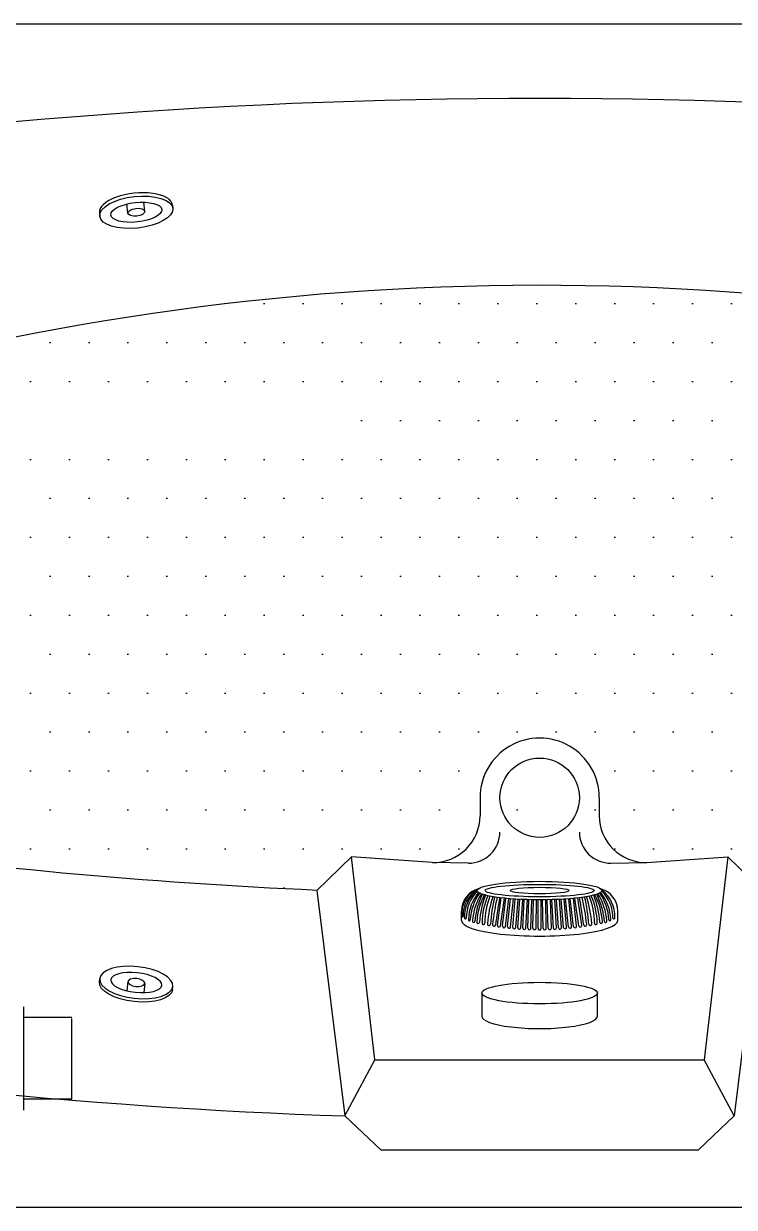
# Model space of a CAD drawing. Header units: millimetres. Extents: x -1273.38 to -1271.88, y 2265.06 to 2265.82.
# Drawn here: x -1272.956 to -1272.5, y 2265.056 to 2265.816 of the extents above; entities that cross this region are included whole.
import ezdxf

# ---------------------------------------------------------------- set-up
doc = ezdxf.new("R2010")
doc.units = ezdxf.units.MM
doc.header["$LTSCALE"] = 10
doc.linetypes.add('HIDDEN', pattern=[0.375, 0.25, -0.125])
doc.layers.add('jacuzzi', color=1, linetype='Continuous')

msp = doc.modelspace()

# ---------------------------------------------------------------- hatches: boundary and pattern name
at = {"layer": 'jacuzzi'}
h = msp.add_hatch(dxfattribs=at)
h.set_pattern_fill('DOTS', color=256, scale=40, style=0)
h.set_pattern_definition([(0, (-1272.57691, 2264.08599), (0.0125, 0.025), [0, -0.025])])
edge = h.paths.add_edge_path()
edge.add_ellipse((-1272.62507, 2263.93157), major_axis=(1.21354, 1.21354), ratio=1, start_angle=28.48765, end_angle=61.62594)
edge.add_ellipse((-1272.15037, 2265.53289), major_axis=(0.03253, 0.03253), ratio=1, start_angle=341.11047, end_angle=388.48765)
edge.add_ellipse((-1272.34852, 2265.43577), major_axis=(-0.18857, 0.18857), ratio=1, start_angle=198.41992, end_angle=251.11047)
edge.add_ellipse((-1272.15117, 2265.33703), major_axis=(0.03253, 0.03253), ratio=1, start_angle=233.34849, end_angle=288.41992)
edge.add_ellipse((-1272.62507, 2268.56639), major_axis=(-2.34049, 2.34049), ratio=1, start_angle=137.47096, end_angle=143.34849)
edge.add_line((-1272.48208, 2265.25924), (-1272.50425, 2265.28074))
edge.add_line((-1272.55618, 2265.27717), (-1272.50425, 2265.28074))
edge.add_ellipse((-1272.55681, 2265.30716), major_axis=(-0.02121, 0.02121), ratio=1, start_angle=45, end_angle=135.79727)
edge.add_ellipse((-1272.62507, 2265.31877), major_axis=(0.02706, 0.02706), ratio=1, start_angle=315, end_angle=495)
edge.add_ellipse((-1272.69334, 2265.30716), major_axis=(0.02121, 0.02121), ratio=1, start_angle=224.20273, end_angle=315)
edge.add_line((-1272.58681, 2265.31877), (-1272.58681, 2265.30716))
edge.add_line((-1272.66334, 2265.31877), (-1272.66334, 2265.30716))
edge.add_line((-1272.69397, 2265.27717), (-1272.7459, 2265.28074))
edge.add_line((-1272.76807, 2265.25924), (-1272.7459, 2265.28074))
edge.add_ellipse((-1272.62507, 2268.56639), major_axis=(-2.34049, 2.34049), ratio=1, start_angle=126.85194, end_angle=132.52904)
edge.add_ellipse((-1273.08768, 2265.33539), major_axis=(-0.03253, 0.03253), ratio=1, start_angle=77.55924, end_angle=126.85194)
edge.add_ellipse((-1272.90169, 2265.45415), major_axis=(0.18857, 0.18857), ratio=1, start_angle=136.37134, end_angle=167.55924)
edge.add_ellipse((-1272.90169, 2265.44139), major_axis=(-0.18857, 0.18857), ratio=1, start_angle=20.75947, end_angle=43.62866)
edge.add_ellipse((-1273.10298, 2265.53202), major_axis=(-0.03247, 0.03247), ratio=1, start_angle=-28.37406, end_angle=20.75947)

# ---------------------------------------------------------------- linework, layer by layer
for p, q in [((-1272.88945, 2265.6941), (-1272.89008, 2265.69999)), ((-1272.87863, 2265.69526), (-1272.87926, 2265.70115)), ((-1272.86083, 2265.69929), (-1272.8606, 2265.69719)), ((-1272.9077, 2265.69427), (-1272.90747, 2265.69216)), ((-1272.66334, 2265.31877), (-1272.66334, 2265.30716)), ((-1272.58681, 2265.31877), (-1272.58681, 2265.30716)), ((-1272.76807, 2265.25924), (-1272.7459, 2265.28074)), ((-1272.73081, 2265.15057), (-1272.7459, 2265.28074)), ((-1272.69397, 2265.27717), (-1272.7459, 2265.28074)), ((-1272.55618, 2265.27717), (-1272.50425, 2265.28074)), ((-1272.50425, 2265.28074), (-1272.51934, 2265.15057)), ((-1272.48208, 2265.25924), (-1272.50425, 2265.28074)), ((-1272.67085, 2265.27676), (-1272.69397, 2265.27717)), ((-1272.5793, 2265.27676), (-1272.55618, 2265.27717)), ((-1272.76807, 2265.25924), (-1272.75007, 2265.11443)), ((-1272.48237, 2265.25952), (-1272.50007, 2265.11443)), ((-1272.65209, 2265.23687), (-1272.64969, 2265.25447)), ((-1272.65018, 2265.23659), (-1272.6477, 2265.25425)), ((-1272.64886, 2265.23643), (-1272.64675, 2265.25416)), ((-1272.64693, 2265.23618), (-1272.64475, 2265.25398)), ((-1272.64562, 2265.23604), (-1272.6438, 2265.2539)), ((-1272.64368, 2265.23583), (-1272.6418, 2265.25376)), ((-1272.64237, 2265.23571), (-1272.64085, 2265.25369)), ((-1272.64042, 2265.23553), (-1272.63884, 2265.25358)), ((-1272.63912, 2265.23543), (-1272.63789, 2265.25353)), ((-1272.63716, 2265.23529), (-1272.63589, 2265.25343)), ((-1272.63587, 2265.23522), (-1272.63494, 2265.2534)), ((-1272.63389, 2265.23511), (-1272.63294, 2265.25333)), ((-1272.63261, 2265.23506), (-1272.63199, 2265.2533)), ((-1272.63062, 2265.23499), (-1272.62998, 2265.25326)), ((-1272.62935, 2265.23495), (-1272.62903, 2265.25324)), ((-1272.62735, 2265.23492), (-1272.62703, 2265.25322)), ((-1272.62608, 2265.23491), (-1272.62608, 2265.25322)), ((-1272.62408, 2265.23491), (-1272.62408, 2265.25322)), ((-1272.62281, 2265.23492), (-1272.62313, 2265.25322)), ((-1272.62081, 2265.23495), (-1272.62113, 2265.25324)), ((-1272.61954, 2265.23499), (-1272.62018, 2265.25326)), ((-1272.61755, 2265.23506), (-1272.61818, 2265.2533)), ((-1272.61627, 2265.23511), (-1272.61722, 2265.25333)), ((-1272.61429, 2265.23522), (-1272.61522, 2265.2534)), ((-1272.613, 2265.23529), (-1272.61427, 2265.25343)), ((-1272.61104, 2265.23543), (-1272.61227, 2265.25353)), ((-1272.60974, 2265.23553), (-1272.61132, 2265.25358)), ((-1272.60779, 2265.23571), (-1272.60932, 2265.25369)), ((-1272.60648, 2265.23583), (-1272.60837, 2265.25376)), ((-1272.60454, 2265.23604), (-1272.60636, 2265.2539)), ((-1272.60323, 2265.23618), (-1272.60541, 2265.25398)), ((-1272.6013, 2265.23643), (-1272.60341, 2265.25416)), ((-1272.59998, 2265.23659), (-1272.60247, 2265.25425)), ((-1272.59807, 2265.23687), (-1272.60047, 2265.25447)), ((-1272.67533, 2265.23987), (-1272.67528, 2265.246)), ((-1272.67533, 2265.23987), (-1272.67528, 2265.246)), ((-1272.57483, 2265.23987), (-1272.57488, 2265.246)), ((-1272.9077, 2265.20051), (-1272.90747, 2265.20261)), ((-1272.88945, 2265.20068), (-1272.89008, 2265.19479)), ((-1272.87863, 2265.19952), (-1272.87926, 2265.19363)), ((-1272.86083, 2265.19548), (-1272.8606, 2265.19759)), ((-1272.66221, 2265.19332), (-1272.66221, 2265.17845)), ((-1272.58794, 2265.17845), (-1272.58794, 2265.19332)), ((-1272.75007, 2265.11443), (-1272.73081, 2265.15057)), ((-1272.73081, 2265.15057), (-1272.51934, 2265.15057)), ((-1272.50007, 2265.11443), (-1272.51934, 2265.15057)), ((-1272.75007, 2265.11443), (-1272.72711, 2265.09277)), ((-1272.50007, 2265.11443), (-1272.52303, 2265.09277)), ((-1272.72711, 2265.09277), (-1272.52303, 2265.09277))]:
    msp.add_line(p, q, dxfattribs=at)
at = {"layer": 'jacuzzi', "linetype": 'HIDDEN'}
for p, q in [((-1272.95634, 2265.1182), (-1272.95634, 2265.1845)), ((-1272.95634, 2265.11815), (-1272.95634, 2265.18445)), ((-1272.92532, 2265.17757), (-1272.95634, 2265.17757)), ((-1272.92532, 2265.12518), (-1272.92532, 2265.17707)), ((-1272.92532, 2265.17334), (-1272.92532, 2265.17703)), ((-1272.92532, 2265.16966), (-1272.92532, 2265.17334)), ((-1272.92532, 2265.12513), (-1272.92532, 2265.17334)), ((-1272.92532, 2265.12518), (-1272.95634, 2265.12518)), ((-1272.92532, 2265.12513), (-1272.95634, 2265.12513))]:
    msp.add_line(p, q, dxfattribs=at)
at = {"layer": 'jacuzzi', "color": 3}
msp.add_line((-1273.35211, 2265.05577), (-1271.89803, 2265.05577), dxfattribs=at)
msp.add_lwpolyline([(-1273.35211, 2265.81577), (-1271.89803, 2265.81577)], dxfattribs=at)
at = {"layer": 'jacuzzi'}
for centre, major_axis, ratio, start_param, end_param in [((-1272.62507, 2261.98945), (-2.67168, 2.67168), 1, -0.953893, -0.616904), ((-1272.88426, 2265.69678), (0.02344, 0.00251), 0.431953, 6.283185, 9.424778), ((-1272.88404, 2265.69468), (-0.00541, -0.00058), 0.461888, -3.141592653589793, 3.141592653589793), ((-1272.62507, 2263.93157), (1.21354, 1.21354), 1, 0.497203, 1.075576), ((-1272.62507, 2265.31877), (0.02706, 0.02706), 1, 5.497787, 8.63938), ((-1272.62507, 2265.31877), (-0.01803, 0.01803), 1, 3.926991, 10.210176), ((-1272.69334, 2265.30716), (0.02121, 0.02121), 1, 3.913076, 5.497787), ((-1272.55681, 2265.30716), (-0.02121, 0.02121), 1, 0.785398, 2.37011), ((-1272.67057, 2265.29676), (0.01414, 0.01414), 1, 3.913076, 5.497787), ((-1272.57957, 2265.29676), (-0.01414, 0.01414), 1, 0.785398, 2.37011), ((-1272.62507, 2268.56639), (-2.34049, 2.34049), 1, 2.213984, 2.313068), ((-1272.62508, 2265.25915), (0.04, 0), 0.1484, 3.141593, 9.424778), ((-1272.65858, 2265.24472), (-0.01169, 0.01169), 1, -0.381843, 0.914792), ((-1272.66028, 2265.24587), (0.01061, 0.01061), 1, 1.055765, 2.347468), ((-1272.65604, 2265.24387), (0.0128, 0.0128), 1, 1.299001, 2.425174), ((-1272.65153, 2265.24243), (-0.01544, 0.01544), 1, -0.125115, 0.814119), ((-1272.64784, 2265.2416), (-0.0172, 0.0172), 1, -0.011677, 0.789449), ((-1272.64196, 2265.2398), (0.02038, 0.02038), 1, 1.66994, 2.326963), ((-1272.63643, 2265.23859), (-0.02348, 0.02348), 1, 0.176409, 0.732683), ((-1272.63121, 2265.23716), (-0.0262, 0.0262), 1, 0.219025, 0.716314), ((-1272.61968, 2265.23555), (-0.03334, 0.03334), 1, 0.318223, 0.70526), ((-1272.62281, 2265.2366), (-0.03016, 0.03016), 1, 0.302287, 0.726979), ((-1272.60578, 2265.23495), (-0.04106, 0.04106), 1, 0.410642, 0.717194), ((-1272.62508, 2265.25915), (0.03493, 0), 0.114375, 3.141593, 9.424778), ((-1272.64438, 2265.23495), (0.04106, 0.04106), 1, 5.565991, 5.872501), ((-1272.62735, 2265.2366), (-0.03016, 0.03016), 1, 3.98541, 4.410037), ((-1272.63049, 2265.23555), (0.03334, 0.03334), 1, 5.577925, 5.964894), ((-1272.61895, 2265.23716), (0.0262, 0.0262), 1, 5.566871, 6.064062), ((-1272.61373, 2265.23859), (-0.02348, 0.02348), 1, 3.979706, 4.535839), ((-1272.58988, 2265.24587), (-0.01061, 0.01061), 1, 3.935717, 5.226339), ((-1272.6082, 2265.2398), (-0.02038, 0.02038), 1, 3.956222, 4.609873), ((-1272.59864, 2265.24243), (-0.01544, 0.01544), 1, 3.89827, 4.83645), ((-1272.60232, 2265.2416), (0.0172, 0.0172), 1, 5.493736, 6.284475), ((-1272.61806, 2265.23805), (-0.03109, 0.03109), 1, 0.368916, 0.775695), ((-1272.61297, 2265.23805), (0.03349, 0.03349), 1, 1.977219, 2.34998), ((-1272.58426, 2265.23259), (0.05265, 0.05265), 1, 2.047011, 2.28437), ((-1272.54625, 2265.22968), (0.07826, 0.07826), 1, 2.124938, 2.284731), ((-1272.51053, 2265.22183), (0.10297, 0.10297), 1, 2.127707, 2.249234), ((-1272.19697, 2265.17639), (0.3256, 0.3256), 1, 2.185515, 2.224045), ((-1273.05319, 2265.17639), (0.3256, 0.3256), 1, 5.629936, 5.668464), ((-1272.73963, 2265.22183), (-0.10297, 0.10297), 1, 4.033951, 4.155469), ((-1272.70391, 2265.22968), (-0.07826, 0.07826), 1, 3.998454, 4.158234), ((-1272.6659, 2265.23259), (-0.05265, 0.05265), 1, 3.998815, 4.236152), ((-1272.63719, 2265.23805), (-0.03349, 0.03349), 1, 3.933205, 4.305926), ((-1272.6321, 2265.23805), (-0.03109, 0.03109), 1, 3.936694, 4.343424), ((-1272.67454, 2265.24263), (0.000309, 0.000309), 1, 2.446859, 5.485214), ((-1272.67278, 2265.24158), (-0.000435, 0.000435), 1, 0.407018, 3.79924), ((-1272.57738, 2265.24158), (0.000435, 0.000435), 1, 2.483945, 5.876167), ((-1272.62508, 2265.23987), (-0.05025, 0), 0.198307, -0.002011, 3.145054), ((-1272.6702, 2265.24042), (-0.000435, 0.000435), 1, 0.407018, 3.79924), ((-1272.66744, 2265.2395), (0.000549, 0.000549), 1, 2.06283, 5.277186), ((-1272.66457, 2265.2389), (0.000603, 0.000603), 1, 2.132703, 5.504739), ((-1272.66119, 2265.23818), (0.000626, 0.000626), 1, 2.008852, 5.68521), ((-1272.6576, 2265.2377), (0.000677, 0.000677), 1, 2.119432, 5.369131), ((-1272.65437, 2265.23717), (-0.00068, 0.00068), 1, 0.5745, 3.8107), ((-1272.65114, 2265.23669), (0.000683, 0.000683), 1, 2.170801, 5.393837), ((-1272.6479, 2265.23627), (-0.000686, 0.000686), 1, 0.625141, 3.835365), ((-1272.64465, 2265.23591), (-0.00069, 0.00069), 1, 0.649904, 3.847685), ((-1272.6414, 2265.2356), (0.000693, 0.000693), 1, 2.245085, 5.430807), ((-1272.63814, 2265.23535), (-0.000697, 0.000697), 1, 0.698288, 3.87235), ((-1272.63488, 2265.23515), (-0.0007, 0.0007), 1, 0.7219, 3.884712), ((-1272.63162, 2265.23502), (-0.000704, 0.000704), 1, 0.74512, 3.897105), ((-1272.62835, 2265.23494), (-0.000707, 0.000707), 1, 0.767945, 3.909538), ((-1272.62508, 2265.23491), (-0.000707, 0.000707), 1, 0.785398, 3.926991), ((-1272.62181, 2265.23494), (-0.000707, 0.000707), 1, 0.802851, 3.944444), ((-1272.61854, 2265.23502), (0.000704, 0.000704), 1, 2.38608, 5.538066), ((-1272.61528, 2265.23515), (0.0007, 0.0007), 1, 2.398473, 5.561285), ((-1272.61202, 2265.23535), (0.000697, 0.000697), 1, 2.410836, 5.584897), ((-1272.60876, 2265.2356), (-0.000693, 0.000693), 1, 0.852379, 4.0381), ((-1272.60551, 2265.23591), (0.00069, 0.00069), 1, 2.4355, 5.633281), ((-1272.60226, 2265.23627), (0.000686, 0.000686), 1, 2.44782, 5.658044), ((-1272.59902, 2265.23669), (-0.000683, 0.000683), 1, 0.889349, 4.112385), ((-1272.59579, 2265.23717), (0.00068, 0.00068), 1, 2.472485, 5.708685), ((-1272.59257, 2265.2377), (-0.000677, 0.000677), 1, 0.914055, 4.163753), ((-1272.58897, 2265.23818), (-0.000626, 0.000626), 1, 0.597975, 4.274334), ((-1272.5856, 2265.2389), (-0.000603, 0.000603), 1, 0.778447, 4.150482), ((-1272.58273, 2265.2395), (-0.000549, 0.000549), 1, 1.005999, 4.220355), ((-1272.57996, 2265.24042), (0.000435, 0.000435), 1, 2.483945, 5.876167), ((-1272.62507, 2265.19332), (0.03714, 0), 0.186255, 3.141593, 9.424778), ((-1272.62507, 2265.17845), (-0.03714, 0), 0.213184, 0, 3.141593), ((-1272.62507, 2268.77656), (-2.59102, 2.59102), 1, 2.18274, 2.322075)]:
    msp.add_ellipse(centre, major_axis=major_axis, ratio=ratio, start_param=start_param, end_param=end_param, dxfattribs=at)
for centre, major_axis, ratio in [((-1272.88404, 2265.69468), (0.02344, 0.00251), 0.431953), ((-1272.88404, 2265.69468), (0.01636, 0.00175), 0.381644), ((-1272.62508, 2265.25915), (-0.0189, 0), 0.112344)]:
    msp.add_ellipse(centre, major_axis=major_axis, ratio=ratio, dxfattribs=at)
at = {"layer": 'jacuzzi', "extrusion": (0, 0, -1)}
for centre, major_axis, ratio, start_param, end_param in [((-1272.88404, 2265.2001), (-0.02344, 0.00251), 0.431953, 3.141593, 9.424778), ((-1272.88404, 2265.2001), (-0.01636, 0.00175), 0.381644, 3.141593, 9.424778), ((-1272.88404, 2265.2001), (-0.00541, 0.00058), 0.461888, 1.570796326891496, 7.853981634071083), ((-1272.88426, 2265.198), (-0.02344, 0.00251), 0.431953, 3.141593, 6.283185)]:
    msp.add_ellipse(centre, major_axis=major_axis, ratio=ratio, start_param=start_param, end_param=end_param, dxfattribs=at)

doc.saveas('drawing.dxf')
